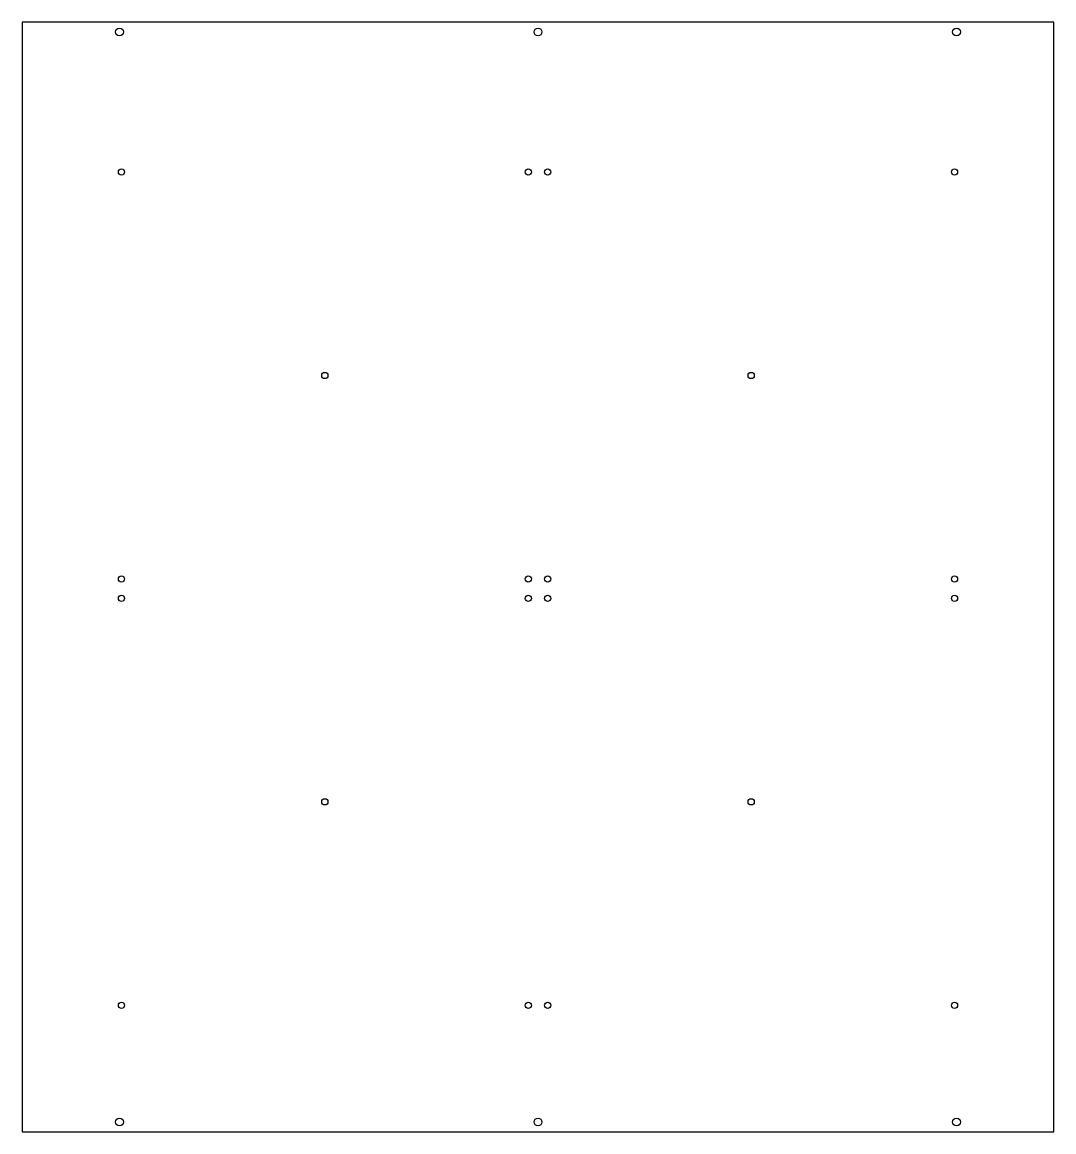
# Model space of a CAD drawing. Extents: x -265 to 265, y 0 to 570.
import ezdxf

# ---------------------------------------------------------------- set-up
doc = ezdxf.new("R2010")
doc.units = 0
doc.header["$LTSCALE"] = 5
doc.layers.get('0').update_dxf_attribs({"linetype": 'CONTINUOUS'})

msp = doc.modelspace()

# ---------------------------------------------------------------- linework, layer by layer
at = {"color": 1, "linetype": 'CONTINUOUS'}
for p, q in [((-265, 570), (-265, 0)), ((265, 570), (-265, 570)), ((265, 0), (265, 570)), ((-265, 0), (265, 0))]:
    msp.add_line(p, q, dxfattribs=at)
for centre, radius in [((-215, 565), 2), ((0, 565), 2), ((215, 565), 2), ((-214, 493), 1.6), ((-5, 493), 1.6), ((5, 493), 1.6), ((214, 493), 1.6), ((-109.5, 388.5), 1.6), ((109.5, 388.5), 1.6), ((-214, 284), 1.6), ((-5, 284), 1.6), ((5, 284), 1.6), ((214, 284), 1.6), ((-214, 274), 1.6), ((-5, 274), 1.6), ((5, 274), 1.6), ((214, 274), 1.6), ((-109.5, 169.5), 1.6), ((109.5, 169.5), 1.6), ((-214, 65), 1.6), ((-5, 65), 1.6), ((5, 65), 1.6), ((214, 65), 1.6), ((-215, 5), 2), ((0, 5), 2), ((215, 5), 2)]:
    msp.add_circle(centre, radius, dxfattribs=at)

doc.saveas('drawing.dxf')
